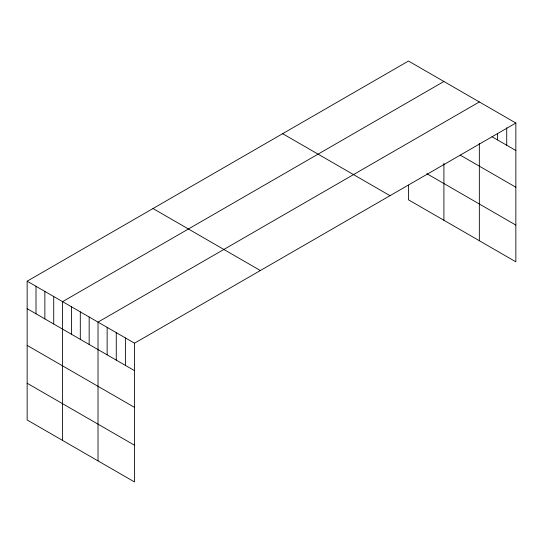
<?xml version="1.0" encoding="UTF-8"?>
<svg xmlns="http://www.w3.org/2000/svg" width="543" height="543" viewBox="0 0 543 543"><rect width="100%" height="100%" fill="white"/><g stroke="black" fill="none" stroke-linecap="round" stroke-linejoin="round"><path stroke-width="0.81" d="M27.15 281.193L134.521 343.183L134.521 481.967L27.15 419.977L27.15 281.193L408.479 61.033L515.85 123.023L515.85 261.807L408.479 199.817L408.479 185.122M443.909 81.491L62.581 301.65L62.581 440.427M479.34 101.948L98.018 322.108L98.018 460.885M134.521 343.183L515.85 123.023M491.978 136.721L515.85 150.506M460.26 155.142L515.85 187.233M426.873 173.706L515.85 225.08M282.638 133.687L390.01 195.677M152.99 208.539L260.362 270.529M27.15 308.668L134.521 370.659M27.15 345.402L134.521 407.393M27.15 383.243L134.521 445.233M506.721 127.748L506.721 145.232M497.598 133.306L497.598 139.965M479.34 143.304L479.34 240.732M443.909 163.362L443.909 220.275M125.399 337.916L125.399 365.391M116.27 332.642L116.27 360.124M107.141 327.375L107.141 354.85M89.161 316.99L89.161 344.472M80.303 311.879L80.303 339.355M71.438 306.761L71.438 334.244M53.723 296.532L53.723 324.015M44.865 291.421L44.865 318.897M36.008 286.304L36.008 313.786"/></g></svg>
